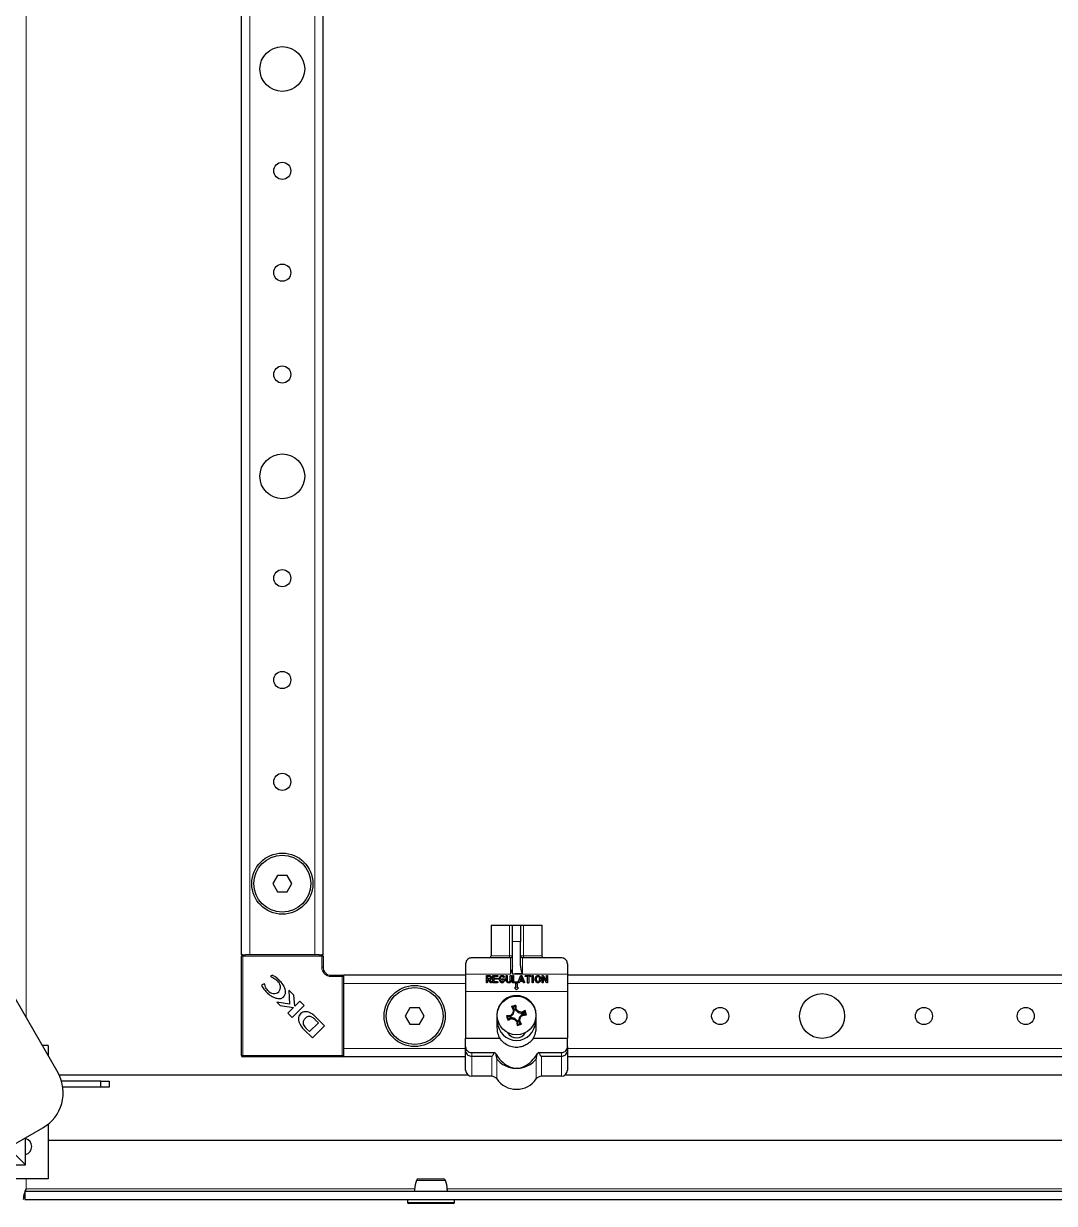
# Model space of a CAD drawing. Header units: millimetres. Extents: x -1114 to 2940, y -1920 to 1219.
# Drawn here: x -268.4 to -15.4, y -1099.7 to -810.1 of the extents above; entities that cross this region are included whole.
import ezdxf

# ---------------------------------------------------------------- set-up
doc = ezdxf.new("R2010")
doc.units = ezdxf.units.MM

msp = doc.modelspace()

# ---------------------------------------------------------------- linework, layer by layer
at = {"color": 8, "linetype": 'Continuous', "lineweight": 18}
for p, q in [((-267.84, -1054.04), (-267.84, 611.61)), ((-212.94, -1038.72), (-212.94, 596.28)), ((-196.94, -1038.72), (-196.94, 596.28)), ((-149.16, -1038.92), (-149.16, -1031.42)), ((-145.72, -1031.42), (-145.72, -1038.92)), ((-146.44, -1035.42), (-148.44, -1035.42)), ((-214.94, -1039.02), (-214.64, -1039.02)), ((-214.64, -1038.72), (-214.64, -1039.02)), ((-214.64, -1039.02), (-214.64, -1063.42)), ((-195.24, -1039.02), (-214.64, -1039.02)), ((-195.24, -1038.72), (-195.24, -1039.02)), ((-195.24, -1041.72), (-195.24, -1039.02)), ((-195.24, -1039.02), (-194.94, -1039.02)), ((-153.69, -1038.92), (-149.16, -1038.92)), ((-149.16, -1038.92), (-148.44, -1038.92)), ((-148.94, -1043.42), (-148.94, -1039.42)), ((-146.44, -1038.92), (-145.72, -1038.92)), ((-145.94, -1039.42), (-145.94, -1043.35)), ((-145.72, -1038.92), (-141.19, -1038.92)), ((-194.94, -1041.72), (-195.24, -1041.72)), ((-148.44, -1043.42), (-148.44, -1041.36)), ((-192.94, -1043.72), (-192.94, -1044.02)), ((-190.24, -1044.02), (-192.94, -1044.02)), ((-190.24, -1043.72), (-190.24, -1044.02)), ((-190.24, -1063.42), (-190.24, -1044.02)), ((-190.24, -1044.02), (-189.94, -1044.02)), ((-148.94, -1043.42), (-159.94, -1043.42)), ((-134.94, -1043.42), (-148.44, -1043.42)), ((-159.94, -1045.72), (-189.94, -1045.72)), ((-134.94, -1047.67), (-159.94, -1047.67)), ((145.06, -1045.72), (-134.94, -1045.72)), ((-159.94, -1061.72), (-189.94, -1061.72)), ((-158.44, -1062.7), (-158.44, -1063.6)), ((-136.44, -1063.6), (-136.44, -1062.7)), ((145.06, -1061.72), (-134.94, -1061.72)), ((-214.64, -1063.42), (-214.94, -1063.42)), ((-214.64, -1063.42), (-190.24, -1063.42)), ((-214.64, -1063.42), (-214.64, -1063.72)), ((-190.24, -1063.42), (-190.24, -1063.72)), ((-190.24, -1063.42), (-189.94, -1063.42)), ((-158.44, -1063.6), (-158.44, -1068.52)), ((-153.53, -1068.52), (-153.53, -1063.6)), ((-152.29, -1064.2), (-152.29, -1069.17)), ((-142.58, -1069.17), (-142.58, -1064.2)), ((-141.35, -1063.6), (-141.35, -1068.52)), ((-136.44, -1068.52), (-136.44, -1063.6)), ((-267.84, -1096.12), (-267.84, -1093.72)), ((-172.41, -1096.12), (-267.84, -1096.12)), ((118.59, -1096.12), (-164.47, -1096.12)), ((-174.19, -1099.47), (-171.58, -1099.47)), ((-171.58, -1099.47), (-162.69, -1099.47))]:
    msp.add_line(p, q, dxfattribs=at)
at = {"color": 7, "linetype": 'Continuous', "lineweight": 25}
for p, q in [((-214.94, -1038.72), (-214.94, 596.28)), ((-194.94, -1038.72), (-194.94, 596.28)), ((-206.09, -1019.22), (-207.25, -1021.22)), ((-203.78, -1019.22), (-206.09, -1019.22)), ((-202.63, -1021.22), (-203.78, -1019.22)), ((-207.25, -1021.22), (-206.09, -1023.22)), ((-203.78, -1023.22), (-202.63, -1021.22)), ((-206.09, -1023.22), (-203.78, -1023.22)), ((-153.69, -1031.42), (-153.69, -1038.92)), ((-153.69, -1031.42), (-149.16, -1031.42)), ((-149.16, -1031.42), (-148.44, -1031.42)), ((-148.44, -1031.42), (-146.44, -1031.42)), ((-148.44, -1035.42), (-148.44, -1031.42)), ((-146.44, -1031.42), (-146.44, -1035.42)), ((-146.44, -1031.42), (-145.72, -1031.42)), ((-145.72, -1031.42), (-141.19, -1031.42)), ((-141.19, -1031.42), (-141.19, -1038.92)), ((-259.98, -1067.66), (-277.81, -1036.77)), ((-148.44, -1041.36), (-148.44, -1035.42)), ((-146.44, -1041.35), (-146.44, -1035.42)), ((-214.64, -1038.72), (-214.94, -1038.72)), ((-214.94, -1063.42), (-214.94, -1039.02)), ((-214.64, -1038.72), (-213.99, -1038.72)), ((-212.94, -1038.72), (-213.99, -1038.72)), ((-196.94, -1038.72), (-212.94, -1038.72)), ((-195.89, -1038.72), (-196.94, -1038.72)), ((-195.89, -1038.72), (-195.24, -1038.72)), ((-194.94, -1038.72), (-195.24, -1038.72)), ((-194.94, -1039.02), (-194.94, -1041.72)), ((-148.94, -1039.42), (-158.44, -1039.42)), ((-136.44, -1039.42), (-145.94, -1039.42)), ((-159.94, -1040.92), (-159.94, -1043.42)), ((-134.94, -1040.92), (-134.94, -1043.42)), ((-207.31, -1043.72), (-207.82, -1043.97)), ((-207.82, -1043.97), (-207.71, -1044.08)), ((-192.94, -1043.72), (-190.24, -1043.72)), ((-159.94, -1043.72), (-189.94, -1043.72)), ((-189.94, -1043.72), (-189.94, -1044.02)), ((-189.94, -1044.02), (-189.94, -1044.66)), ((-189.94, -1044.66), (-189.94, -1045.72)), ((-159.94, -1043.42), (-159.94, -1047.67)), ((-154.85, -1043.77), (-154.09, -1043.77)), ((-154.85, -1045.43), (-154.85, -1043.77)), ((-154.58, -1044.03), (-154.58, -1044.54)), ((-154.09, -1044.03), (-154.58, -1044.03)), ((-154.58, -1044.54), (-153.99, -1044.54)), ((-154.58, -1044.8), (-154.58, -1045.43)), ((-154.29, -1044.8), (-154.58, -1044.8)), ((-153.8, -1045.51), (-154.29, -1044.8)), ((-153.99, -1044.8), (-153.58, -1045.37)), ((-153.24, -1045.54), (-153.24, -1043.77)), ((-153.24, -1043.77), (-152.18, -1043.77)), ((-152.18, -1045.54), (-153.24, -1045.54)), ((-152.18, -1044.03), (-152.98, -1044.03)), ((-152.98, -1044.03), (-152.98, -1044.44)), ((-152.98, -1044.44), (-152.23, -1044.44)), ((-152.23, -1044.7), (-152.98, -1044.7)), ((-152.98, -1044.7), (-152.98, -1045.28)), ((-152.98, -1045.28), (-152.18, -1045.28)), ((-150.7, -1044.87), (-150.91, -1044.87)), ((-150.9, -1044.61), (-150.41, -1044.61)), ((-150.41, -1044.61), (-150.41, -1044.91)), ((-149.98, -1044.96), (-149.98, -1043.88)), ((-149.72, -1043.88), (-149.72, -1044.96)), ((-148.97, -1044.94), (-148.97, -1043.88)), ((-148.71, -1043.88), (-148.71, -1044.94)), ((-148.42, -1045.57), (-148.42, -1043.9)), ((-147.36, -1045.57), (-148.42, -1045.57)), ((-148.16, -1043.9), (-148.16, -1045.3)), ((-148.16, -1045.3), (-147.36, -1045.3)), ((-147, -1045.39), (-146.43, -1043.86)), ((-146.66, -1045.23), (-146.75, -1045.48)), ((-145.85, -1045.23), (-146.66, -1045.23)), ((-146.26, -1044.1), (-146.57, -1044.97)), ((-146.57, -1044.97), (-145.94, -1044.97)), ((-145.94, -1044.97), (-146.26, -1044.1)), ((-146.1, -1043.88), (-145.51, -1045.39)), ((-145.76, -1045.47), (-145.85, -1045.23)), ((-145.17, -1043.77), (-144.05, -1043.77)), ((-144.75, -1044.03), (-145.17, -1044.03)), ((-144.75, -1045.5), (-144.75, -1044.03)), ((-144.05, -1044.03), (-144.44, -1044.03)), ((-144.44, -1044.03), (-144.44, -1045.5)), ((-143.58, -1045.43), (-143.58, -1043.9)), ((-143.32, -1043.9), (-143.32, -1045.43)), ((-141.16, -1045.43), (-141.16, -1043.87)), ((-140.06, -1045.46), (-140.9, -1044.19)), ((-140.9, -1044.19), (-140.9, -1045.43)), ((-140.89, -1043.83), (-140.08, -1045.06)), ((-140.08, -1045.06), (-140.08, -1043.88)), ((-139.82, -1043.88), (-139.82, -1045.43)), ((-134.94, -1043.42), (-134.94, -1047.67)), ((145.06, -1043.72), (-134.94, -1043.72)), ((-209.39, -1045.78), (-210.08, -1046.11)), ((-209.26, -1045.92), (-209.39, -1045.78)), ((-203.35, -1047.35), (-203.17, -1050.82)), ((-202.07, -1048.63), (-203.35, -1047.35)), ((-189.94, -1045.72), (-189.94, -1061.72)), ((-159.94, -1047.67), (-159.94, -1059.17)), ((-147.69, -1046.77), (-147.94, -1046.77)), ((-147.94, -1046.77), (-147.44, -1047.27)), ((-147.19, -1045.77), (-147.69, -1045.77)), ((-147.69, -1045.77), (-147.69, -1046.77)), ((-147.44, -1047.27), (-146.94, -1046.77)), ((-147.19, -1046.77), (-147.19, -1045.77)), ((-146.94, -1046.77), (-147.19, -1046.77)), ((-134.94, -1047.67), (-134.94, -1059.17)), ((-206.27, -1050.35), (-205.47, -1051.14)), ((-203.17, -1050.82), (-206.27, -1050.35)), ((-205.47, -1051.14), (-202.21, -1051.63)), ((-202.55, -1054.07), (-199.59, -1051.11)), ((-201.89, -1051.29), (-202.07, -1048.63)), ((-200.65, -1050.05), (-201.89, -1051.29)), ((-199.59, -1051.11), (-200.65, -1050.05)), ((-148.35, -1051.53), (-147.77, -1051.36)), ((-147.77, -1051.36), (-147.58, -1051.1)), ((-147.77, -1051.36), (-147.74, -1052.16)), ((-202.21, -1051.63), (-203.6, -1053.02)), ((-203.6, -1053.02), (-202.55, -1054.07)), ((-196.48, -1054.22), (-196.49, -1054.2)), ((-194.59, -1056.11), (-196.48, -1054.22)), ((-173.59, -1051.72), (-174.75, -1053.72)), ((-174.75, -1053.72), (-173.59, -1055.72)), ((-171.28, -1051.72), (-173.59, -1051.72)), ((-170.13, -1053.72), (-171.28, -1051.72)), ((-171.28, -1055.72), (-170.13, -1053.72)), ((-152.29, -1053.57), (-152.29, -1056.57)), ((-149.64, -1053.9), (-149.91, -1053.7)), ((-149.64, -1053.9), (-148.85, -1053.86)), ((-149.47, -1054.48), (-149.64, -1053.9)), ((-148.79, -1054.07), (-149.47, -1054.48)), ((-148.85, -1053.86), (-148.95, -1053.64)), ((-148.85, -1053.86), (-148.18, -1053.16)), ((-148.79, -1054.07), (-148.75, -1054.32)), ((-147.84, -1054.3), (-148.79, -1054.07)), ((-148.35, -1051.53), (-148.65, -1051.41)), ((-148.18, -1053.16), (-148.39, -1053.05)), ((-147.95, -1052.22), (-148.35, -1051.53)), ((-147.95, -1052.22), (-148.19, -1052.26)), ((-148.18, -1053.16), (-147.95, -1052.22)), ((-147.74, -1052.16), (-147.51, -1052.06)), ((-147.74, -1052.16), (-147.04, -1052.83)), ((-147.04, -1052.83), (-146.92, -1052.62)), ((-147.04, -1052.83), (-146.09, -1053.06)), ((-146.7, -1053.97), (-146.93, -1054.91)), ((-146.03, -1053.27), (-146.7, -1053.97)), ((-146.7, -1053.97), (-146.49, -1054.09)), ((-146.09, -1053.06), (-146.13, -1052.82)), ((-146.09, -1053.06), (-145.4, -1052.66)), ((-145.23, -1053.24), (-146.03, -1053.27)), ((-146.03, -1053.27), (-145.93, -1053.49)), ((-145.4, -1052.66), (-145.28, -1052.36)), ((-145.4, -1052.66), (-145.23, -1053.24)), ((-145.23, -1053.24), (-144.97, -1053.43)), ((-142.59, -1056.57), (-142.59, -1053.57)), ((-199.54, -1057.08), (-197.55, -1059.07)), ((-198.99, -1056.83), (-198.25, -1057.55)), ((-198.25, -1057.55), (-196.07, -1055.37)), ((-197.55, -1059.07), (-194.59, -1056.11)), ((-196.07, -1055.37), (-196.75, -1054.71)), ((-173.59, -1055.72), (-171.28, -1055.72)), ((-152.09, -1055.07), (-152.29, -1055.07)), ((-149.47, -1054.48), (-149.59, -1054.78)), ((-147.84, -1054.3), (-147.96, -1054.52)), ((-147.14, -1054.97), (-147.84, -1054.3)), ((-147.14, -1054.97), (-147.37, -1055.07)), ((-147.11, -1055.77), (-147.3, -1056.04)), ((-147.11, -1055.77), (-147.14, -1054.97)), ((-146.53, -1055.6), (-147.11, -1055.77)), ((-146.93, -1054.91), (-146.69, -1054.88)), ((-146.93, -1054.91), (-146.53, -1055.6)), ((-146.53, -1055.6), (-146.23, -1055.72)), ((-142.59, -1055.07), (-142.79, -1055.07)), ((-159.94, -1061.31), (-159.94, -1059.17)), ((-159.94, -1059.17), (-151.53, -1059.17)), ((-143.35, -1059.17), (-134.94, -1059.17)), ((-134.94, -1061.31), (-134.94, -1059.17)), ((-262.44, -1060.92), (-263.87, -1060.92)), ((-262.44, -1060.92), (-262.44, -1063.4)), ((-189.94, -1061.72), (-189.94, -1062.77)), ((-189.94, -1062.77), (-189.94, -1063.42)), ((-159.94, -1062.22), (-159.94, -1061.31)), ((-159.94, -1067.02), (-159.94, -1062.22)), ((-158.44, -1062.7), (-152.92, -1062.7)), ((-141.96, -1062.7), (-136.44, -1062.7)), ((-134.94, -1061.31), (-134.94, -1062.22)), ((-134.94, -1062.22), (-134.94, -1067.02)), ((-190.24, -1063.72), (-214.64, -1063.72)), ((-189.94, -1063.42), (-189.94, -1063.72)), ((-159.94, -1063.72), (-189.94, -1063.72)), ((-158.44, -1063.6), (-153.53, -1063.6)), ((-141.35, -1063.6), (-136.44, -1063.6)), ((145.06, -1063.72), (-134.94, -1063.72)), ((-159.34, -1068.22), (-259.69, -1068.22)), ((-153.53, -1068.52), (-158.44, -1068.52)), ((-136.44, -1068.52), (-141.35, -1068.52)), ((170.56, -1068.22), (-135.54, -1068.22)), ((-249.44, -1069.72), (-259.12, -1069.72)), ((-249.44, -1071.22), (-258.8, -1071.22)), ((-249.44, -1071.22), (-249.44, -1069.72)), ((-249.44, -1069.72), (-247.44, -1069.72)), ((-247.44, -1071.22), (-249.44, -1071.22)), ((-247.44, -1069.72), (-247.44, -1071.22)), ((-262.44, -1080.3), (-262.44, -1093.72)), ((-270.66, -1085.19), (-263.72, -1081.18)), ((-267.94, -1083.82), (-267.94, -1083.62)), ((-267.94, -1087.69), (-267.94, -1083.82)), ((-262.44, -1084.22), (170.56, -1084.22)), ((-270.43, -1087.76), (-267.94, -1090.26)), ((-267.94, -1090.26), (-267.94, -1087.69)), ((-276.94, -1090.26), (-267.94, -1090.26)), ((-262.44, -1093.72), (-282.44, -1093.72)), ((-268.14, -1096.72), (-268.14, -1098.72)), ((-268.14, -1096.72), (222.26, -1096.72)), ((-268.05, -1096.72), (-267.84, -1096.12)), ((-268.14, -1098.72), (222.26, -1098.72)), ((-174.19, -1098.72), (-174.19, -1099.47)), ((-171.45, -1099.72), (-173.94, -1099.72)), ((-162.94, -1099.72), (-171.45, -1099.72)), ((-162.69, -1099.47), (-162.69, -1098.72))]:
    msp.add_line(p, q, dxfattribs=at)
at = {"color": 8, "linetype": 'Continuous', "lineweight": 18, "flags": 128}
for points in [[(-149.16, -1038.92), (-149.17, -1039.01), (-149.17, -1039.11), (-149.19, -1039.2), (-149.2, -1039.27), (-149.22, -1039.33), (-149.25, -1039.38), (-149.27, -1039.41), (-149.3, -1039.42)], [(-145.58, -1039.42), (-145.6, -1039.41), (-145.63, -1039.38), (-145.65, -1039.33), (-145.67, -1039.27), (-145.69, -1039.2), (-145.7, -1039.11), (-145.71, -1039.01), (-145.72, -1038.92)]]:
    msp.add_lwpolyline(points, dxfattribs=at)
at = {"color": 7, "linetype": 'Continuous', "lineweight": 25}
for centre, radius in [((-204.94, -821.22), 5.5), ((-204.94, -846.22), 2.1), ((-204.94, -871.22), 2.1), ((-204.94, -896.22), 2.1), ((-204.94, -921.22), 5.5), ((-204.94, -946.22), 2.1), ((-204.94, -971.22), 2.1), ((-204.94, -996.22), 2.1), ((-204.94, -1021.22), 7.5), ((-204.94, -1021.22), 7), ((-172.44, -1053.72), 7.5), ((-172.44, -1053.72), 7), ((-72.44, -1053.72), 5.5), ((-147.44, -1053.57), 4.75), ((-122.44, -1053.72), 2.1), ((-97.44, -1053.72), 2.1), ((-47.44, -1053.72), 2.1), ((-22.44, -1053.72), 2.1)]:
    msp.add_circle(centre, radius, dxfattribs=at)
for centre, radius, start, end in [((-214.64, -1039.02), 0.3, 90, 180), ((-195.24, -1039.02), 0.3, 0, 90), ((-154.19, -1038.92), 0.5, 270, 0), ((-148.94, -1038.92), 0.5, 270, 0), ((-145.94, -1038.92), 0.5, 180, 270), ((-140.69, -1038.92), 0.5, 180, 270), ((-192.94, -1041.72), 2, 180, 270), ((-207.34, -1046.64), 1.94, 323.3097, 52.3464), ((-190.24, -1044.02), 0.3, 0, 90), ((-206.94, -1046.21), 1.97, 218.454, 305.887), ((-127.15, -1123.13), 74.88, 105.834, 106.6907), ((-216.44, -1056.13), 69.05, 3.3769, 4.1768), ((-144.88, -1122.57), 69.05, 93.3769, 94.1768), ((-77.87, -1033.27), 74.88, 195.834, 196.6907), ((-93.57, -1105.12), 75.61, 136.4711, 137.0889), ((-87.89, -1018.63), 69.05, 208.3479, 209.1477), ((-75.01, -1071.27), 75.61, 165.4358, 166.0536), ((-198.99, -1107.44), 75.61, 46.4711, 47.0889), ((-165.14, -1126), 75.61, 75.4358, 76.0536), ((-219.87, -1035.86), 75.61, 345.4358, 346.0536), ((-201.31, -1002.01), 75.61, 316.4711, 317.0889), ((-112.5, -1113.12), 69.05, 118.3479, 119.1477), ((-150, -984.57), 69.05, 273.3769, 274.1768), ((-217.01, -1073.86), 74.88, 15.834, 16.6907), ((-196.33, -1053.42), 4.87, 200.3445, 228.7777), ((-194.52, -1052.64), 6.12, 216.9888, 223.0744), ((-147.44, -1055.07), 4.65, 180, 0), ((-182.38, -994.01), 69.05, 298.3479, 299.1477), ((-129.74, -981.14), 75.61, 255.4358, 256.0536), ((-95.89, -999.7), 75.61, 226.4711, 227.0889), ((-78.44, -1051.01), 69.05, 183.3769, 184.1768), ((-167.73, -984), 74.88, 285.834, 286.6907), ((-206.99, -1088.51), 69.05, 28.3479, 29.1477), ((-147.44, -1056.57), 2.5, 209.1764, 330.8236), ((-214.64, -1063.42), 0.3, 180, 270), ((-190.24, -1063.42), 0.3, 270, 0), ((-268.72, -1072.52), 10, 300, 29.0469), ((-158.44, -1067.02), 1.5, 180, 270), ((-153.53, -1070.02), 1.5, 34.5604, 90), ((-141.35, -1070.02), 1.5, 90, 145.4396), ((-136.44, -1067.02), 1.5, 270, 0), ((-147.44, -1065.82), 5.89, 214.5604, 325.4396), ((-268.44, -1085.76), 2, 284.4775, 75.5225), ((-171.55, -1094.22), 0.5, 89.9637, 164.834), ((-165.33, -1094.22), 0.5, 15.2465, 90.046), ((-173.94, -1099.47), 0.25, 180, 270), ((-162.94, -1099.47), 0.25, 270, 0)]:
    msp.add_arc(centre, radius, start, end, dxfattribs=at)
at = {"color": 8, "linetype": 'Continuous', "lineweight": 18}
msp.add_arc((-192.94, -1041.72), 2.3, 180, 270, dxfattribs=at)
at = {"color": 7, "linetype": 'Continuous', "lineweight": 25}
msp.add_ellipse((15280.74, -1043.42), major_axis=(15429.18, 0), ratio=0.000259, start_param=3.123591, end_param=3.141593, dxfattribs=at)
for points, knots in [([(-158.44, -1039.42), (-158.44, -1039.42), (-158.51, -1039.42), (-158.86, -1039.44), (-159.39, -1039.68), (-159.86, -1040.26), (-159.92, -1040.73), (-159.94, -1040.92)], [0, 0, 0, 0, 0.003231, 0.101221, 0.514725, 0.80586, 1, 1, 1, 1]), ([(-134.94, -1040.92), (-134.96, -1040.73), (-135.02, -1040.26), (-135.49, -1039.68), (-136.02, -1039.44), (-136.37, -1039.42), (-136.44, -1039.42), (-136.44, -1039.42)], [0, 0, 0, 0, 0.19414, 0.485275, 0.898779, 0.996769, 1, 1, 1, 1]), ([(-148.44, -1041.36), (-148.48, -1041.69), (-148.56, -1042.4), (-148.81, -1043.06), (-148.94, -1043.41), (-148.94, -1043.42)], [0, 0, 0, 0, 0.475461, 0.994056, 1, 1, 1, 1]), ([(-145.94, -1043.35), (-145.94, -1043.35), (-145.94, -1043.34), (-145.95, -1043.34), (-145.96, -1043.32), (-146, -1043.24), (-146.12, -1042.91), (-146.34, -1042.28), (-146.4, -1041.68), (-146.44, -1041.35)], [0, 0, 0, 0, 0.00167, 0.003889, 0.009531, 0.034361, 0.132751, 0.526214, 1, 1, 1, 1]), ([(-207.71, -1044.08), (-207.4, -1044.22), (-206.83, -1044.48), (-206.37, -1044.91), (-206.16, -1045.11)], [0, 0, 0, 0, 0.5476433, 1, 1, 1, 1]), ([(-205.8, -1044.82), (-206.07, -1044.58), (-206.53, -1044.15), (-207.08, -1043.85), (-207.31, -1043.72)], [0, 0, 0, 0, 0.577653, 1, 1, 1, 1]), ([(-204.68, -1049.05), (-204.54, -1048.89), (-204.26, -1048.55), (-204.09, -1047.86), (-204.22, -1046.98), (-204.79, -1045.91), (-205.43, -1045.22), (-205.8, -1044.82)], [0, 0, 0, 0, 0.130532, 0.266031, 0.423997, 0.666819, 1, 1, 1, 1]), ([(-154.73, -1045.57), (-154.75, -1045.57), (-154.78, -1045.56), (-154.83, -1045.53), (-154.84, -1045.48), (-154.85, -1045.45), (-154.85, -1045.43)], [0, 0, 0, 0, 0.2804367, 0.5582807, 0.7788987, 1, 1, 1, 1]), ([(-154.58, -1045.43), (-154.58, -1045.45), (-154.59, -1045.5), (-154.62, -1045.55), (-154.68, -1045.56), (-154.71, -1045.57), (-154.73, -1045.57)], [0, 0, 0, 0, 0.2804979, 0.5583245, 0.7788676, 1, 1, 1, 1]), ([(-154.09, -1043.77), (-154.01, -1043.78), (-153.88, -1043.79), (-153.77, -1043.87), (-153.72, -1043.91)], [0, 0, 0, 0, 0.559747, 1, 1, 1, 1]), ([(-153.9, -1044.1), (-153.93, -1044.08), (-153.99, -1044.04), (-154.06, -1044.03), (-154.09, -1044.03)], [0, 0, 0, 0, 0.559136, 1, 1, 1, 1]), ([(-153.99, -1044.54), (-153.97, -1044.53), (-153.93, -1044.53), (-153.9, -1044.5), (-153.89, -1044.49)], [0, 0, 0, 0, 0.558174, 1, 1, 1, 1]), ([(-153.75, -1044.71), (-153.79, -1044.74), (-153.86, -1044.78), (-153.95, -1044.8), (-153.99, -1044.8)], [0, 0, 0, 0, 0.56031, 1, 1, 1, 1]), ([(-153.82, -1044.29), (-153.82, -1044.25), (-153.83, -1044.18), (-153.88, -1044.12), (-153.9, -1044.1)], [0, 0, 0, 0, 0.559692, 1, 1, 1, 1]), ([(-153.89, -1044.49), (-153.88, -1044.48), (-153.85, -1044.45), (-153.82, -1044.38), (-153.82, -1044.33), (-153.82, -1044.29)], [0, 0, 0, 0, 0.279917, 0.56006, 1, 1, 1, 1]), ([(-153.7, -1045.57), (-153.71, -1045.57), (-153.74, -1045.57), (-153.77, -1045.55), (-153.79, -1045.52), (-153.8, -1045.51)], [0, 0, 0, 0, 0.28022, 0.561305, 1, 1, 1, 1]), ([(-153.55, -1044.29), (-153.56, -1044.39), (-153.58, -1044.55), (-153.7, -1044.66), (-153.75, -1044.71)], [0, 0, 0, 0, 0.5594568, 1, 1, 1, 1]), ([(-153.72, -1043.91), (-153.66, -1043.97), (-153.57, -1044.08), (-153.56, -1044.23), (-153.55, -1044.29)], [0, 0, 0, 0, 0.558947, 1, 1, 1, 1]), ([(-153.55, -1045.44), (-153.56, -1045.46), (-153.56, -1045.5), (-153.61, -1045.54), (-153.65, -1045.56), (-153.69, -1045.57), (-153.7, -1045.57)], [0, 0, 0, 0, 0.278138, 0.558544, 0.779161, 1, 1, 1, 1]), ([(-153.58, -1045.37), (-153.57, -1045.38), (-153.56, -1045.4), (-153.55, -1045.43), (-153.55, -1045.44)], [0, 0, 0, 0, 0.561079, 1, 1, 1, 1]), ([(-152.23, -1044.44), (-152.21, -1044.44), (-152.16, -1044.44), (-152.11, -1044.47), (-152.08, -1044.52), (-152.08, -1044.56), (-152.08, -1044.57)], [0, 0, 0, 0, 0.280945, 0.559897, 0.779525, 1, 1, 1, 1]), ([(-152.08, -1044.57), (-152.08, -1044.59), (-152.08, -1044.64), (-152.14, -1044.7), (-152.19, -1044.7), (-152.23, -1044.7)], [0, 0, 0, 0, 0.281099, 0.559768, 1, 1, 1, 1]), ([(-152.18, -1043.77), (-152.16, -1043.77), (-152.11, -1043.77), (-152.06, -1043.8), (-152.03, -1043.85), (-152.03, -1043.88), (-152.02, -1043.9)], [0, 0, 0, 0, 0.2808719, 0.5597012, 0.7793822, 1, 1, 1, 1]), ([(-152.02, -1043.9), (-152.03, -1043.92), (-152.03, -1043.97), (-152.09, -1044.03), (-152.14, -1044.03), (-152.18, -1044.03)], [0, 0, 0, 0, 0.281053, 0.559663, 1, 1, 1, 1]), ([(-152.18, -1045.28), (-152.16, -1045.28), (-152.11, -1045.28), (-152.06, -1045.31), (-152.03, -1045.36), (-152.03, -1045.39), (-152.02, -1045.41)], [0, 0, 0, 0, 0.280912, 0.559714, 0.779499, 1, 1, 1, 1]), ([(-152.02, -1045.41), (-152.03, -1045.43), (-152.03, -1045.48), (-152.09, -1045.54), (-152.14, -1045.54), (-152.18, -1045.54)], [0, 0, 0, 0, 0.2812138, 0.5599009, 1, 1, 1, 1]), ([(-151.68, -1044.67), (-151.68, -1044.53), (-151.66, -1044.29), (-151.54, -1044.09), (-151.48, -1044)], [0, 0, 0, 0, 0.56034, 1, 1, 1, 1]), ([(-151.49, -1045.28), (-151.55, -1045.17), (-151.66, -1044.98), (-151.68, -1044.77), (-151.68, -1044.67)], [0, 0, 0, 0, 0.559347, 1, 1, 1, 1]), ([(-150.96, -1045.57), (-151.02, -1045.56), (-151.14, -1045.55), (-151.33, -1045.46), (-151.43, -1045.35), (-151.49, -1045.28)], [0, 0, 0, 0, 0.280314, 0.560507, 1, 1, 1, 1]), ([(-151.48, -1044), (-151.41, -1043.92), (-151.27, -1043.77), (-151.08, -1043.75), (-150.99, -1043.75)], [0, 0, 0, 0, 0.559217, 1, 1, 1, 1]), ([(-151, -1044.01), (-151.04, -1044.01), (-151.11, -1044.02), (-151.24, -1044.09), (-151.39, -1044.3), (-151.41, -1044.52), (-151.42, -1044.67)], [0, 0, 0, 0, 0.125332, 0.250695, 0.500738, 1, 1, 1, 1]), ([(-151.42, -1044.67), (-151.41, -1044.76), (-151.4, -1044.91), (-151.33, -1045.04), (-151.3, -1045.1)], [0, 0, 0, 0, 0.55998, 1, 1, 1, 1]), ([(-151.3, -1045.1), (-151.25, -1045.16), (-151.17, -1045.27), (-151.03, -1045.29), (-150.97, -1045.3)], [0, 0, 0, 0, 0.560858, 1, 1, 1, 1]), ([(-151.03, -1044.74), (-151.03, -1044.72), (-151.03, -1044.68), (-151, -1044.63), (-150.95, -1044.61), (-150.92, -1044.61), (-150.9, -1044.61)], [0, 0, 0, 0, 0.280637, 0.55889, 0.779144, 1, 1, 1, 1]), ([(-150.91, -1044.87), (-150.93, -1044.87), (-150.97, -1044.87), (-151.01, -1044.83), (-151.03, -1044.79), (-151.03, -1044.76), (-151.03, -1044.74)], [0, 0, 0, 0, 0.280664, 0.558735, 0.779002, 1, 1, 1, 1]), ([(-150.81, -1044.06), (-150.85, -1044.04), (-150.91, -1044.01), (-150.97, -1044.01), (-151, -1044.01)], [0, 0, 0, 0, 0.558634, 1, 1, 1, 1]), ([(-150.99, -1043.75), (-150.93, -1043.75), (-150.8, -1043.75), (-150.69, -1043.81), (-150.65, -1043.84)], [0, 0, 0, 0, 0.560514, 1, 1, 1, 1]), ([(-150.97, -1045.3), (-150.94, -1045.3), (-150.89, -1045.3), (-150.79, -1045.25), (-150.76, -1045.18), (-150.74, -1045.14)], [0, 0, 0, 0, 0.281265, 0.561609, 1, 1, 1, 1]), ([(-150.62, -1045.44), (-150.68, -1045.48), (-150.78, -1045.56), (-150.91, -1045.56), (-150.96, -1045.57)], [0, 0, 0, 0, 0.558998, 1, 1, 1, 1]), ([(-150.71, -1044.17), (-150.73, -1044.15), (-150.76, -1044.1), (-150.8, -1044.07), (-150.81, -1044.06)], [0, 0, 0, 0, 0.560467, 1, 1, 1, 1]), ([(-150.74, -1045.14), (-150.72, -1045.09), (-150.7, -1045), (-150.7, -1044.91), (-150.7, -1044.87)], [0, 0, 0, 0, 0.559597, 1, 1, 1, 1]), ([(-150.6, -1044.23), (-150.63, -1044.23), (-150.67, -1044.22), (-150.7, -1044.19), (-150.71, -1044.17)], [0, 0, 0, 0, 0.558039, 1, 1, 1, 1]), ([(-150.65, -1043.84), (-150.61, -1043.87), (-150.54, -1043.92), (-150.5, -1043.99), (-150.48, -1044.02)], [0, 0, 0, 0, 0.559542, 1, 1, 1, 1]), ([(-150.41, -1044.91), (-150.42, -1045.02), (-150.43, -1045.22), (-150.56, -1045.37), (-150.62, -1045.44)], [0, 0, 0, 0, 0.5604926, 1, 1, 1, 1]), ([(-150.45, -1044.11), (-150.45, -1044.13), (-150.46, -1044.17), (-150.5, -1044.21), (-150.55, -1044.23), (-150.58, -1044.23), (-150.6, -1044.23)], [0, 0, 0, 0, 0.277709, 0.558209, 0.77892, 1, 1, 1, 1]), ([(-150.48, -1044.02), (-150.47, -1044.04), (-150.45, -1044.06), (-150.45, -1044.09), (-150.45, -1044.11)], [0, 0, 0, 0, 0.560691, 1, 1, 1, 1]), ([(-149.98, -1043.88), (-149.98, -1043.86), (-149.98, -1043.82), (-149.95, -1043.77), (-149.91, -1043.75), (-149.88, -1043.75), (-149.86, -1043.75)], [0, 0, 0, 0, 0.280849, 0.55949, 0.779158, 1, 1, 1, 1]), ([(-149.76, -1045.43), (-149.84, -1045.36), (-149.96, -1045.22), (-149.97, -1045.04), (-149.98, -1044.96)], [0, 0, 0, 0, 0.558332, 1, 1, 1, 1]), ([(-149.86, -1043.75), (-149.84, -1043.75), (-149.8, -1043.75), (-149.74, -1043.78), (-149.72, -1043.83), (-149.72, -1043.86), (-149.72, -1043.88)], [0, 0, 0, 0, 0.28091, 0.559174, 0.779166, 1, 1, 1, 1]), ([(-149.32, -1045.57), (-149.41, -1045.56), (-149.57, -1045.56), (-149.71, -1045.47), (-149.76, -1045.43)], [0, 0, 0, 0, 0.55925, 1, 1, 1, 1]), ([(-149.72, -1044.96), (-149.71, -1045.02), (-149.7, -1045.12), (-149.63, -1045.19), (-149.6, -1045.23)], [0, 0, 0, 0, 0.560313, 1, 1, 1, 1]), ([(-149.6, -1045.23), (-149.55, -1045.25), (-149.48, -1045.3), (-149.38, -1045.3), (-149.34, -1045.3)], [0, 0, 0, 0, 0.559441, 1, 1, 1, 1]), ([(-149.34, -1045.3), (-149.29, -1045.3), (-149.18, -1045.29), (-149.04, -1045.2), (-148.98, -1045.07), (-148.98, -1044.98), (-148.97, -1044.94)], [0, 0, 0, 0, 0.280935, 0.559487, 0.779245, 1, 1, 1, 1]), ([(-148.71, -1044.94), (-148.72, -1045.04), (-148.73, -1045.22), (-148.89, -1045.44), (-149.11, -1045.54), (-149.25, -1045.56), (-149.32, -1045.57)], [0, 0, 0, 0, 0.280416, 0.558636, 0.778958, 1, 1, 1, 1]), ([(-148.97, -1043.88), (-148.97, -1043.86), (-148.97, -1043.82), (-148.94, -1043.77), (-148.9, -1043.75), (-148.87, -1043.75), (-148.85, -1043.75)], [0, 0, 0, 0, 0.2809, 0.559498, 0.779148, 1, 1, 1, 1]), ([(-148.85, -1043.75), (-148.83, -1043.75), (-148.79, -1043.75), (-148.74, -1043.78), (-148.71, -1043.83), (-148.71, -1043.86), (-148.71, -1043.88)], [0, 0, 0, 0, 0.280888, 0.559023, 0.779155, 1, 1, 1, 1]), ([(-148.42, -1043.9), (-148.42, -1043.88), (-148.42, -1043.85), (-148.39, -1043.8), (-148.35, -1043.77), (-148.32, -1043.77), (-148.3, -1043.77)], [0, 0, 0, 0, 0.280912, 0.559405, 0.779108, 1, 1, 1, 1]), ([(-148.3, -1043.77), (-148.28, -1043.77), (-148.24, -1043.77), (-148.19, -1043.8), (-148.16, -1043.85), (-148.16, -1043.89), (-148.16, -1043.9)], [0, 0, 0, 0, 0.2808126, 0.5590988, 0.7791702, 1, 1, 1, 1]), ([(-147.36, -1045.3), (-147.34, -1045.3), (-147.3, -1045.31), (-147.24, -1045.33), (-147.21, -1045.38), (-147.21, -1045.42), (-147.21, -1045.43)], [0, 0, 0, 0, 0.280855, 0.559718, 0.779518, 1, 1, 1, 1]), ([(-147.21, -1045.43), (-147.21, -1045.46), (-147.21, -1045.5), (-147.27, -1045.56), (-147.32, -1045.57), (-147.36, -1045.57)], [0, 0, 0, 0, 0.2812663, 0.5600784, 1, 1, 1, 1]), ([(-147.01, -1045.44), (-147.01, -1045.43), (-147.01, -1045.42), (-147, -1045.4), (-147, -1045.39)], [0, 0, 0, 0, 0.559504, 1, 1, 1, 1]), ([(-146.88, -1045.57), (-146.9, -1045.57), (-146.94, -1045.56), (-146.98, -1045.53), (-147, -1045.49), (-147.01, -1045.46), (-147.01, -1045.44)], [0, 0, 0, 0, 0.279579, 0.559194, 0.779582, 1, 1, 1, 1]), ([(-146.75, -1045.48), (-146.76, -1045.49), (-146.77, -1045.52), (-146.82, -1045.56), (-146.86, -1045.57), (-146.88, -1045.57)], [0, 0, 0, 0, 0.28077, 0.560807, 1, 1, 1, 1]), ([(-146.43, -1043.86), (-146.42, -1043.84), (-146.4, -1043.8), (-146.36, -1043.75), (-146.31, -1043.75), (-146.28, -1043.75)], [0, 0, 0, 0, 0.281465, 0.561772, 1, 1, 1, 1]), ([(-146.28, -1043.75), (-146.26, -1043.75), (-146.21, -1043.75), (-146.14, -1043.79), (-146.12, -1043.84), (-146.1, -1043.88)], [0, 0, 0, 0, 0.281226, 0.561522, 1, 1, 1, 1]), ([(-145.64, -1045.57), (-145.66, -1045.57), (-145.69, -1045.56), (-145.73, -1045.53), (-145.75, -1045.5), (-145.76, -1045.47)], [0, 0, 0, 0, 0.280695, 0.560335, 1, 1, 1, 1]), ([(-145.5, -1045.44), (-145.5, -1045.46), (-145.51, -1045.5), (-145.55, -1045.54), (-145.6, -1045.56), (-145.63, -1045.57), (-145.64, -1045.57)], [0, 0, 0, 0, 0.278517, 0.558613, 0.779333, 1, 1, 1, 1]), ([(-145.51, -1045.39), (-145.51, -1045.4), (-145.5, -1045.42), (-145.5, -1045.44), (-145.5, -1045.44)], [0, 0, 0, 0, 0.5600811, 1, 1, 1, 1]), ([(-145.31, -1043.9), (-145.3, -1043.88), (-145.3, -1043.84), (-145.27, -1043.79), (-145.22, -1043.77), (-145.19, -1043.77), (-145.17, -1043.77)], [0, 0, 0, 0, 0.280713, 0.558701, 0.779045, 1, 1, 1, 1]), ([(-145.17, -1044.03), (-145.19, -1044.03), (-145.23, -1044.03), (-145.28, -1044), (-145.3, -1043.95), (-145.31, -1043.92), (-145.31, -1043.9)], [0, 0, 0, 0, 0.2807603, 0.5588212, 0.7789154, 1, 1, 1, 1]), ([(-144.61, -1045.64), (-144.63, -1045.64), (-144.67, -1045.64), (-144.73, -1045.6), (-144.75, -1045.55), (-144.75, -1045.52), (-144.75, -1045.5)], [0, 0, 0, 0, 0.280822, 0.559059, 0.779094, 1, 1, 1, 1]), ([(-144.44, -1045.5), (-144.44, -1045.52), (-144.45, -1045.57), (-144.51, -1045.63), (-144.57, -1045.64), (-144.61, -1045.64)], [0, 0, 0, 0, 0.280801, 0.559621, 1, 1, 1, 1]), ([(-144.05, -1043.77), (-144.03, -1043.77), (-143.99, -1043.77), (-143.93, -1043.8), (-143.9, -1043.85), (-143.89, -1043.88), (-143.89, -1043.9)], [0, 0, 0, 0, 0.280951, 0.559967, 0.779431, 1, 1, 1, 1]), ([(-143.89, -1043.9), (-143.89, -1043.92), (-143.9, -1043.97), (-143.96, -1044.03), (-144.01, -1044.03), (-144.05, -1044.03)], [0, 0, 0, 0, 0.281019, 0.559679, 1, 1, 1, 1]), ([(-143.58, -1043.9), (-143.58, -1043.88), (-143.58, -1043.84), (-143.55, -1043.79), (-143.5, -1043.77), (-143.48, -1043.77), (-143.46, -1043.77)], [0, 0, 0, 0, 0.280828, 0.559417, 0.779393, 1, 1, 1, 1]), ([(-143.46, -1045.57), (-143.48, -1045.57), (-143.52, -1045.56), (-143.56, -1045.53), (-143.58, -1045.48), (-143.58, -1045.45), (-143.58, -1045.43)], [0, 0, 0, 0, 0.280437, 0.558281, 0.778899, 1, 1, 1, 1]), ([(-143.46, -1043.77), (-143.44, -1043.77), (-143.4, -1043.77), (-143.34, -1043.8), (-143.32, -1043.85), (-143.32, -1043.88), (-143.32, -1043.9)], [0, 0, 0, 0, 0.280765, 0.559178, 0.779175, 1, 1, 1, 1]), ([(-143.32, -1045.43), (-143.32, -1045.45), (-143.32, -1045.5), (-143.36, -1045.55), (-143.41, -1045.57), (-143.44, -1045.57), (-143.46, -1045.57)], [0, 0, 0, 0, 0.280518, 0.5583, 0.778735, 1, 1, 1, 1]), ([(-142.86, -1044.67), (-142.85, -1044.54), (-142.84, -1044.32), (-142.74, -1044.12), (-142.69, -1044.04)], [0, 0, 0, 0, 0.559914, 1, 1, 1, 1]), ([(-142.68, -1045.28), (-142.74, -1045.18), (-142.85, -1044.98), (-142.86, -1044.76), (-142.86, -1044.67)], [0, 0, 0, 0, 0.559149, 1, 1, 1, 1]), ([(-142.69, -1044.04), (-142.62, -1043.95), (-142.5, -1043.79), (-142.3, -1043.76), (-142.21, -1043.75)], [0, 0, 0, 0, 0.560137, 1, 1, 1, 1]), ([(-142.18, -1045.57), (-142.24, -1045.56), (-142.35, -1045.55), (-142.53, -1045.47), (-142.63, -1045.35), (-142.68, -1045.28)], [0, 0, 0, 0, 0.280367, 0.560574, 1, 1, 1, 1]), ([(-142.5, -1044.21), (-142.53, -1044.29), (-142.59, -1044.44), (-142.6, -1044.6), (-142.6, -1044.67)], [0, 0, 0, 0, 0.5590754, 1, 1, 1, 1]), ([(-142.6, -1044.67), (-142.59, -1044.75), (-142.59, -1044.91), (-142.52, -1045.05), (-142.49, -1045.11)], [0, 0, 0, 0, 0.560273, 1, 1, 1, 1]), ([(-142.21, -1044.01), (-142.25, -1044.01), (-142.32, -1044.02), (-142.42, -1044.09), (-142.47, -1044.17), (-142.5, -1044.21)], [0, 0, 0, 0, 0.2798318, 0.559843, 1, 1, 1, 1]), ([(-142.49, -1045.11), (-142.45, -1045.17), (-142.37, -1045.27), (-142.24, -1045.29), (-142.18, -1045.3)], [0, 0, 0, 0, 0.5605673, 1, 1, 1, 1]), ([(-142.21, -1043.75), (-142.15, -1043.75), (-142.03, -1043.76), (-141.84, -1043.85), (-141.74, -1043.97), (-141.68, -1044.04)], [0, 0, 0, 0, 0.280496, 0.560765, 1, 1, 1, 1]), ([(-141.87, -1044.21), (-141.92, -1044.15), (-142.01, -1044.04), (-142.15, -1044.02), (-142.21, -1044.01)], [0, 0, 0, 0, 0.559596, 1, 1, 1, 1]), ([(-142.18, -1045.3), (-142.15, -1045.3), (-142.07, -1045.29), (-141.95, -1045.23), (-141.9, -1045.15), (-141.86, -1045.11)], [0, 0, 0, 0, 0.280435, 0.560605, 1, 1, 1, 1]), ([(-141.67, -1045.28), (-141.75, -1045.37), (-141.89, -1045.54), (-142.09, -1045.56), (-142.18, -1045.57)], [0, 0, 0, 0, 0.559137, 1, 1, 1, 1]), ([(-141.76, -1044.67), (-141.76, -1044.58), (-141.77, -1044.42), (-141.84, -1044.28), (-141.87, -1044.21)], [0, 0, 0, 0, 0.560046, 1, 1, 1, 1]), ([(-141.86, -1045.11), (-141.83, -1045.03), (-141.76, -1044.89), (-141.76, -1044.73), (-141.76, -1044.67)], [0, 0, 0, 0, 0.559133, 1, 1, 1, 1]), ([(-141.68, -1044.04), (-141.62, -1044.15), (-141.51, -1044.34), (-141.5, -1044.57), (-141.49, -1044.67)], [0, 0, 0, 0, 0.559312, 1, 1, 1, 1]), ([(-141.49, -1044.67), (-141.5, -1044.79), (-141.52, -1045.01), (-141.62, -1045.2), (-141.67, -1045.28)], [0, 0, 0, 0, 0.559865, 1, 1, 1, 1]), ([(-141.16, -1043.87), (-141.16, -1043.85), (-141.16, -1043.82), (-141.13, -1043.77), (-141.08, -1043.75), (-141.06, -1043.75), (-141.04, -1043.75)], [0, 0, 0, 0, 0.280941, 0.559114, 0.779089, 1, 1, 1, 1]), ([(-141.04, -1045.57), (-141.06, -1045.57), (-141.1, -1045.56), (-141.15, -1045.51), (-141.16, -1045.46), (-141.16, -1045.43)], [0, 0, 0, 0, 0.281503, 0.560294, 1, 1, 1, 1]), ([(-141.04, -1043.75), (-141.02, -1043.75), (-140.99, -1043.75), (-140.93, -1043.77), (-140.91, -1043.81), (-140.89, -1043.83)], [0, 0, 0, 0, 0.2806376, 0.5608768, 1, 1, 1, 1]), ([(-140.9, -1045.43), (-140.9, -1045.45), (-140.9, -1045.49), (-140.94, -1045.54), (-140.99, -1045.57), (-141.02, -1045.57), (-141.04, -1045.57)], [0, 0, 0, 0, 0.2805689, 0.5584768, 0.7788696, 1, 1, 1, 1]), ([(-140.08, -1043.88), (-140.08, -1043.86), (-140.08, -1043.82), (-140.05, -1043.77), (-140.01, -1043.75), (-139.98, -1043.75), (-139.96, -1043.75)], [0, 0, 0, 0, 0.2808879, 0.5594825, 0.7792702, 1, 1, 1, 1]), ([(-139.94, -1045.57), (-139.95, -1045.56), (-139.99, -1045.56), (-140.03, -1045.52), (-140.05, -1045.48), (-140.06, -1045.46)], [0, 0, 0, 0, 0.278585, 0.558866, 1, 1, 1, 1]), ([(-139.96, -1043.75), (-139.94, -1043.75), (-139.9, -1043.75), (-139.84, -1043.78), (-139.82, -1043.83), (-139.82, -1043.86), (-139.82, -1043.88)], [0, 0, 0, 0, 0.2808356, 0.55925, 0.7791823, 1, 1, 1, 1]), ([(-139.82, -1045.43), (-139.82, -1045.45), (-139.82, -1045.49), (-139.85, -1045.54), (-139.89, -1045.56), (-139.92, -1045.57), (-139.94, -1045.57)], [0, 0, 0, 0, 0.280953, 0.559391, 0.779073, 1, 1, 1, 1]), ([(-210.08, -1046.11), (-209.9, -1046.45), (-209.56, -1047.08), (-209.07, -1047.61), (-208.85, -1047.85)], [0, 0, 0, 0, 0.5368, 1, 1, 1, 1]), ([(-208.49, -1047.43), (-208.7, -1047.17), (-209.08, -1046.72), (-209.2, -1046.16), (-209.26, -1045.92)], [0, 0, 0, 0, 0.579608, 1, 1, 1, 1]), ([(-208.85, -1047.85), (-208.47, -1048.18), (-207.78, -1048.79), (-206.61, -1049.34), (-205.67, -1049.48), (-205.02, -1049.33), (-204.79, -1049.14), (-204.68, -1049.05)], [0, 0, 0, 0, 0.315674, 0.58952, 0.813199, 0.909026, 1, 1, 1, 1]), ([(-142.59, -1053.57), (-142.63, -1053.06), (-142.72, -1052.05), (-143.5, -1050.59), (-144.68, -1049.47), (-146.15, -1048.8), (-147.77, -1048.64), (-149.37, -1049.02), (-150.75, -1049.9), (-151.73, -1051.14), (-152.22, -1052.44), (-152.27, -1053.23), (-152.29, -1053.57)], [0, 0, 0, 0, 0.108524, 0.217459, 0.318088, 0.417791, 0.519828, 0.622975, 0.725929, 0.827131, 0.926323, 1, 1, 1, 1]), ([(-197.82, -1053.07), (-198.03, -1052.96), (-198.42, -1052.75), (-199.05, -1052.64), (-199.64, -1052.67), (-200.18, -1052.87), (-200.61, -1053.23), (-200.91, -1053.75), (-201.02, -1054.4), (-200.94, -1054.86), (-200.89, -1055.11)], [0, 0, 0, 0, 0.138091, 0.265455, 0.384013, 0.496103, 0.605759, 0.71979, 0.847662, 1, 1, 1, 1]), ([(-196.75, -1054.71), (-196.95, -1054.52), (-197.31, -1054.17), (-197.85, -1053.84), (-198.3, -1053.78), (-198.64, -1053.85), (-199, -1054.04), (-199.21, -1054.23), (-199.32, -1054.34)], [0, 0, 0, 0, 0.274676, 0.503042, 0.607381, 0.716579, 0.843412, 1, 1, 1, 1]), ([(-196.98, -1053.75), (-197.13, -1053.61), (-197.4, -1053.37), (-197.69, -1053.16), (-197.82, -1053.07)], [0, 0, 0, 0, 0.55183, 1, 1, 1, 1]), ([(-196.49, -1054.2), (-196.57, -1054.13), (-196.73, -1053.97), (-196.9, -1053.82), (-196.98, -1053.75)], [0, 0, 0, 0, 0.486421, 1, 1, 1, 1]), ([(-199.32, -1054.34), (-199.41, -1054.44), (-199.58, -1054.61), (-199.76, -1054.89), (-199.85, -1055.16), (-199.85, -1055.49), (-199.7, -1055.89), (-199.51, -1056.17), (-199.41, -1056.33)], [0, 0, 0, 0, 0.176808, 0.319231, 0.43938, 0.552395, 0.749205, 1, 1, 1, 1]), ([(-152.29, -1056.57), (-152.21, -1057.19), (-152.03, -1058.47), (-151.57, -1059.11), (-151.54, -1059.16), (-151.53, -1059.17)], [0, 0, 0, 0, 0.417668, 0.852903, 1, 1, 1, 1]), ([(-143.35, -1059.17), (-143.29, -1059.09), (-143.18, -1058.92), (-142.67, -1057.85), (-142.61, -1056.86), (-142.59, -1056.57)], [0, 0, 0, 0, 0.378823, 0.812228, 1, 1, 1, 1]), ([(-143.35, -1059.17), (-143.37, -1059.2), (-143.41, -1059.27), (-143.77, -1059.77), (-144.42, -1060.41), (-145.35, -1060.99), (-146.5, -1061.38), (-147.82, -1061.47), (-149.17, -1061.17), (-150.3, -1060.54), (-151.03, -1059.86), (-151.41, -1059.36), (-151.52, -1059.18), (-151.53, -1059.17), (-151.53, -1059.17)], [0, 0, 0, 0, 0.088505, 0.177138, 0.262858, 0.344694, 0.430485, 0.525193, 0.625645, 0.723911, 0.812494, 0.894483, 0.978997, 1, 1, 1, 1]), ([(-159.94, -1061.31), (-159.92, -1061.45), (-159.89, -1061.74), (-159.66, -1062.14), (-159.3, -1062.47), (-158.87, -1062.67), (-158.57, -1062.69), (-158.44, -1062.7)], [0, 0, 0, 0, 0.205683, 0.411346, 0.618649, 0.832339, 1, 1, 1, 1]), ([(-159.94, -1062.22), (-159.94, -1062.24), (-159.94, -1062.34), (-159.9, -1062.59), (-159.74, -1062.97), (-159.39, -1063.32), (-158.95, -1063.55), (-158.61, -1063.58), (-158.44, -1063.6)], [0, 0, 0, 0, 0.017854, 0.141405, 0.356083, 0.570731, 0.785365, 1, 1, 1, 1]), ([(-153.53, -1063.6), (-153.52, -1063.6), (-153.51, -1063.6), (-153.48, -1063.59), (-153.41, -1063.56), (-153.28, -1063.41), (-153.11, -1063.12), (-152.99, -1062.85), (-152.92, -1062.7)], [0, 0, 0, 0, 0.008383, 0.019125, 0.04457, 0.140638, 0.521171, 1, 1, 1, 1]), ([(-152.55, -1062.94), (-152.57, -1062.93), (-152.68, -1062.83), (-152.81, -1062.76), (-152.92, -1062.7)], [0, 0, 0, 0, 0.161974, 1, 1, 1, 1]), ([(-152.55, -1062.94), (-152.53, -1063.09), (-152.49, -1063.37), (-152.42, -1063.71), (-152.38, -1063.95), (-152.32, -1064.12), (-152.29, -1064.2)], [0, 0, 0, 0, 0.383006, 0.690448, 0.847653, 1, 1, 1, 1]), ([(-152.55, -1062.94), (-152.26, -1063.4), (-151.54, -1064.5), (-150.15, -1065.67), (-148.79, -1066.39), (-147.99, -1066.51), (-147.7, -1066.55)], [0, 0, 0, 0, 0.255351, 0.615516, 0.86211, 1, 1, 1, 1]), ([(-147.18, -1066.55), (-146.97, -1066.53), (-146.24, -1066.43), (-144.88, -1065.79), (-143.41, -1064.59), (-142.64, -1063.43), (-142.32, -1062.94)], [0, 0, 0, 0, 0.101651, 0.345128, 0.729048, 1, 1, 1, 1]), ([(-142.58, -1064.2), (-142.58, -1064.2), (-142.58, -1064.19), (-142.57, -1064.18), (-142.56, -1064.15), (-142.53, -1064.05), (-142.46, -1063.73), (-142.39, -1063.35), (-142.34, -1063.03), (-142.32, -1062.94)], [0, 0, 0, 0, 0.003748, 0.008698, 0.018275, 0.054741, 0.199177, 0.774578, 1, 1, 1, 1]), ([(-141.96, -1062.7), (-142.06, -1062.76), (-142.19, -1062.83), (-142.3, -1062.92), (-142.32, -1062.94)], [0, 0, 0, 0, 0.789403, 1, 1, 1, 1]), ([(-141.96, -1062.7), (-141.93, -1062.76), (-141.87, -1062.91), (-141.77, -1063.1), (-141.68, -1063.27), (-141.6, -1063.39), (-141.55, -1063.46), (-141.51, -1063.51), (-141.47, -1063.55), (-141.44, -1063.57), (-141.41, -1063.59), (-141.38, -1063.6), (-141.36, -1063.6), (-141.35, -1063.6), (-141.35, -1063.6)], [0, 0, 0, 0, 0.193858, 0.459768, 0.637307, 0.756, 0.835565, 0.889145, 0.925488, 0.950425, 0.97632, 0.986721, 0.99531, 1, 1, 1, 1]), ([(-136.44, -1062.7), (-136.27, -1062.69), (-135.94, -1062.66), (-135.49, -1062.41), (-135.15, -1062.05), (-134.97, -1061.66), (-134.95, -1061.41), (-134.94, -1061.31)], [0, 0, 0, 0, 0.2129, 0.425707, 0.640613, 0.853382, 1, 1, 1, 1]), ([(-136.44, -1063.6), (-136.27, -1063.58), (-135.93, -1063.55), (-135.48, -1063.32), (-135.14, -1062.97), (-134.98, -1062.59), (-134.94, -1062.34), (-134.94, -1062.24), (-134.94, -1062.22)], [0, 0, 0, 0, 0.214635, 0.429269, 0.643917, 0.858595, 0.982146, 1, 1, 1, 1]), ([(-152.29, -1064.2), (-152.11, -1064.43), (-151.59, -1065.05), (-150.48, -1065.85), (-149.09, -1066.41), (-148.13, -1066.51), (-147.7, -1066.55)], [0, 0, 0, 0, 0.169618, 0.470039, 0.762685, 1, 1, 1, 1]), ([(-147.18, -1066.55), (-146.75, -1066.51), (-145.79, -1066.41), (-144.4, -1065.85), (-143.29, -1065.05), (-142.77, -1064.43), (-142.58, -1064.2)], [0, 0, 0, 0, 0.237351, 0.529954, 0.830331, 1, 1, 1, 1]), ([(-147.18, -1066.55), (-147.28, -1066.56), (-147.45, -1066.57), (-147.63, -1066.56), (-147.7, -1066.55)], [0, 0, 0, 0, 0.558993, 1, 1, 1, 1]), ([(-172.03, -1094.07), (-172.22, -1094.81), (-172.44, -1095.67), (-172.46, -1096.59), (-172.46, -1096.72)], [0, 0, 0, 0, 0.85815, 1, 1, 1, 1]), ([(-171.51, -1093.72), (-171.52, -1093.72), (-171.57, -1093.72), (-171.29, -1093.72), (-170.77, -1093.72), (-170.05, -1093.72), (-169.2, -1093.72), (-168.13, -1093.72), (-167.11, -1093.72), (-166.22, -1093.72), (-165.61, -1093.72), (-165.32, -1093.72), (-165.36, -1093.72), (-165.37, -1093.72)], [0, 0, 0, 0, 0.03384, 0.141254, 0.248698, 0.315774, 0.423314, 0.530846, 0.63821, 0.745706, 0.853372, 0.960917, 1, 1, 1, 1]), ([(-164.42, -1096.72), (-164.42, -1096.59), (-164.44, -1095.67), (-164.66, -1094.81), (-164.85, -1094.07)], [0, 0, 0, 0, 0.14185, 1, 1, 1, 1]), ([(-268.44, -1098.72), (-268.41, -1098.34), (-268.38, -1097.77), (-268.2, -1097.19), (-268.14, -1097)], [0, 0, 0, 0, 0.662931, 1, 1, 1, 1])]:
    msp.add_open_spline(points, degree=3, knots=knots, dxfattribs=at)
at = {"color": 8, "linetype": 'Continuous', "lineweight": 18}
msp.add_open_spline([(-164.89, -1094.09), (-164.88, -1094.09), (-164.83, -1094.09), (-165.17, -1094.09), (-165.88, -1094.09), (-166.9, -1094.09), (-168.09, -1094.09), (-169.31, -1094.09), (-170.3, -1094.09), (-171.13, -1094.09), (-171.73, -1094.09), (-172.06, -1094.09), (-172, -1094.09), (-171.99, -1094.09)], degree=3, knots=[0, 0, 0, 0, 0.038891, 0.14638, 0.253973, 0.361383, 0.468681, 0.576165, 0.683665, 0.750707, 0.858068, 0.965424, 1, 1, 1, 1], dxfattribs=at)
at = {"color": 7, "linetype": 'Continuous', "lineweight": 25}
msp.add_open_spline([(-267.84, -1096.12), (-267.86, -1096.2), (-267.91, -1096.35), (-267.99, -1096.55), (-268.06, -1096.69), (-268.11, -1096.71), (-268.14, -1096.72)], degree=3, dxfattribs=at)

doc.saveas('drawing.dxf')
